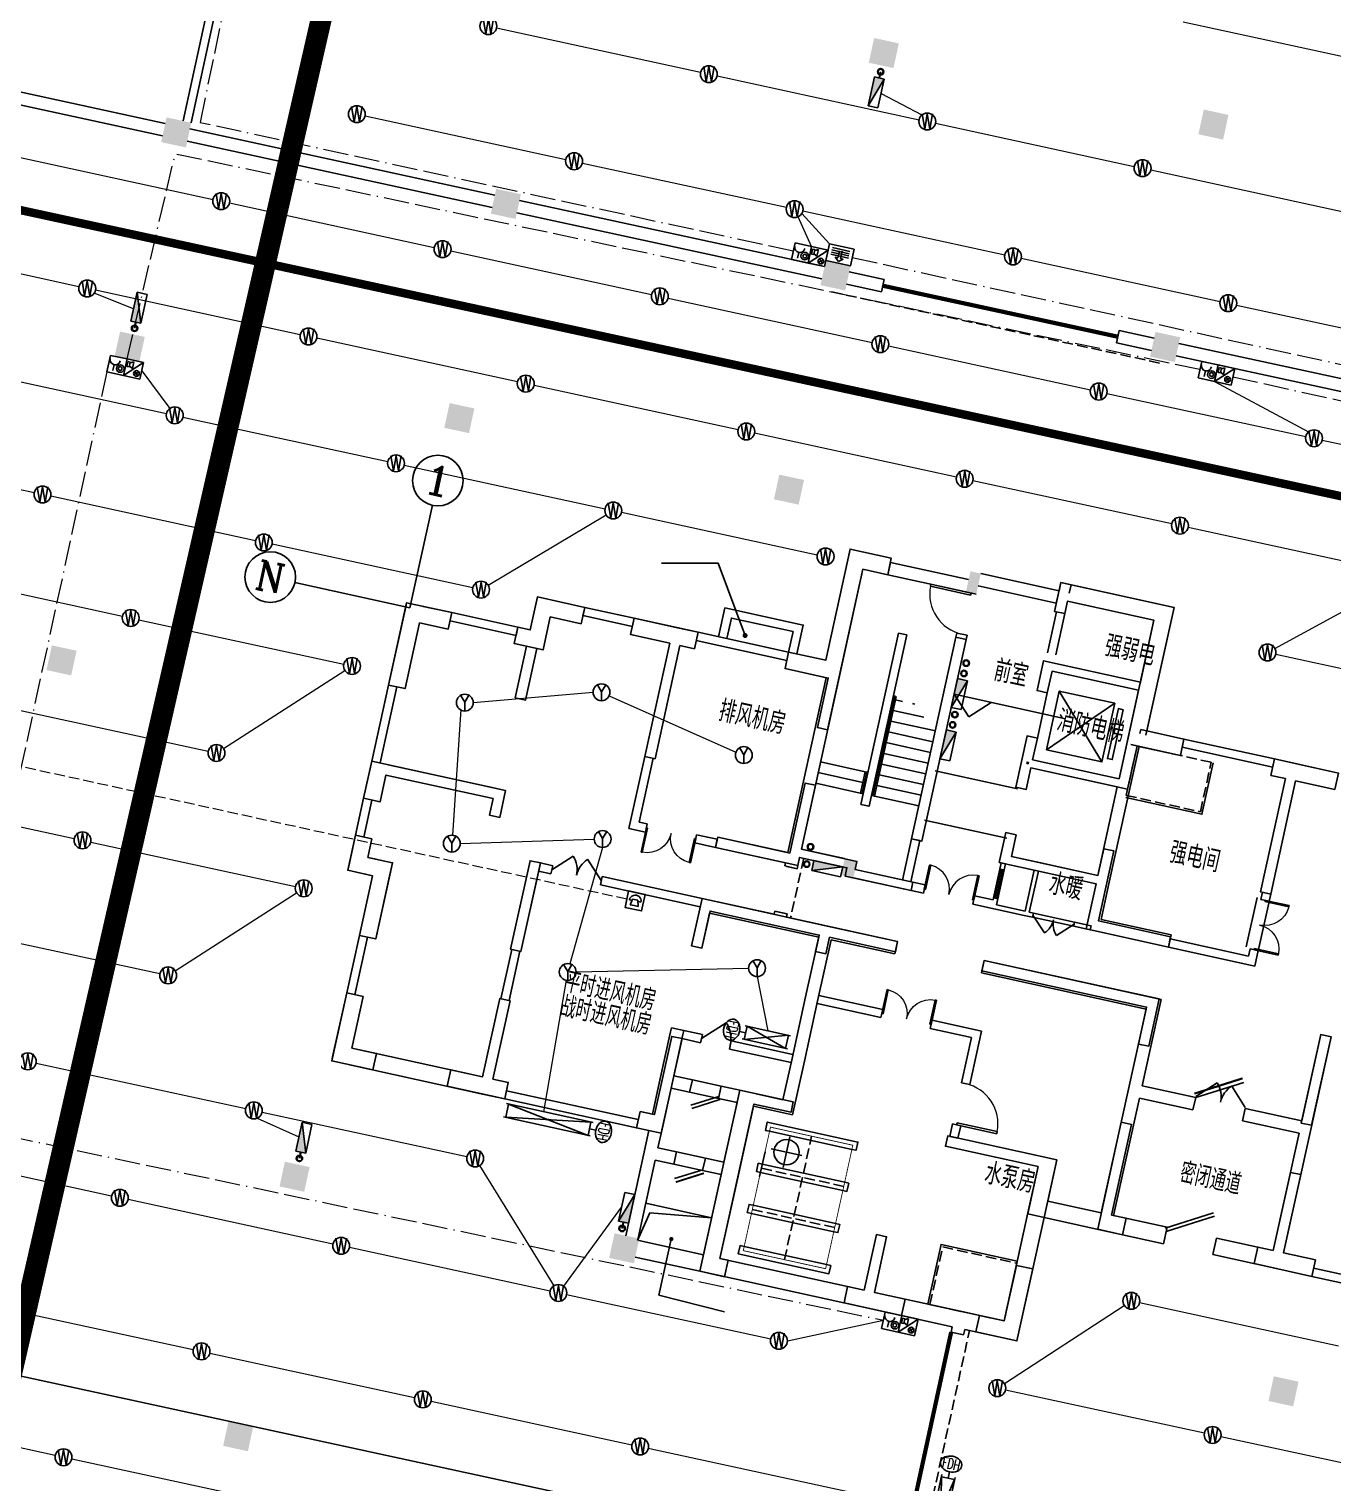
# Model space of a CAD drawing. Extents: x 791398 to 2325386, y -987887 to -518217.
# Drawn here: x 1532237 to 1563160, y -756497 to -722000 of the extents above; entities that cross this region are included whole.
import ezdxf
from ezdxf.enums import TextEntityAlignment as Align

# ---------------------------------------------------------------- set-up
doc = ezdxf.new("R2010")
doc.units = 0
doc.header["$LTSCALE"] = 1000
doc.header["$MEASUREMENT"] = 0
for name, pattern in [('ACAD_ISO11W100', [33.5, 12, -3, 12, -3, 0.5, -3]), ('BORDER', [1.75, 0.5, -0.25, 0.5, -0.25, 0, -0.25]), ('DASH', [0.35, 0.25, -0.1]), ('DASHEDX2', [1.5, 1, -0.5]), ('常规', [10, 10, 0])]:
    doc.linetypes.add(name, pattern=pattern)
for name, color, linetype in [('AXIS', 3, 'Continuous'), ('AXIS_TEXT', 7, 'Continuous'), ('COLUMN', 9, 'Continuous'), ('DIM_ELEV', 3, 'Continuous'), ('DIM_LEAD', 3, 'Continuous'), ('dxsqt', 1, 'Continuous'), ('JPS-J-0', 6, 'Continuous'), ('JPS-X', 1, 'BORDER'), ('JPS-XHS', 7, 'Continuous'), ('jz', 121, 'Continuous'), ('K-排风', 2, 'Continuous'), ('K-防火阀', 7, 'Continuous'), ('PROMPT', 1, 'Continuous'), ('PS房间字', 3, 'Continuous'), ('RD-equip', 3, 'Continuous'), ('STAIR', 9, 'Continuous'), ('STAIRS', 9, 'Continuous'), ('WALL', 8, 'Continuous'), ('WINDOW', 8, 'Continuous'), ('ZS封堵', 40, 'Continuous'), ('ZS房间字', 6, 'Continuous')]:
    doc.layers.add(name, color=color, linetype=linetype)
doc.layers.add('RD-line', color=2, linetype='Continuous', lineweight=0)
doc.styles.add('_TCH_AXIS', font='COMPLEX', dxfattribs={"bigfont": 'GBCBIG'})
doc.styles.add('_TCH_DIM', font='SIMPLEX', dxfattribs={"bigfont": 'GBCBIG'})
doc.styles.add('COMPLEX', font='COMPLEX')
doc.styles.add('FS1', font='txt4', dxfattribs={"width": 0.8, "bigfont": 'fstxt'})
doc.styles.add('K-KHZ', font='tjromans.shx', dxfattribs={"width": 0.8, "bigfont": 'tjhztxt.shx'})
doc.styles.get("Standard").update_dxf_attribs({"font": 'gbenor.shx', "bigfont": 'gbcbig.shx'})
doc.styles.add('TEXT', font='tjromans.shx', dxfattribs={"width": 0.8, "height": 400, "bigfont": 'tjhztxt.shx'})

# ---------------------------------------------------------------- blocks, each defined once
blk = doc.blocks.new('DTTT')
at = {"layer": 'jz'}
for p, q in [((748, -792), (-748, 792)), ((-748, -792), (748, 792))]:
    blk.add_line(p, q, dxfattribs=at)
for points in [[(-748, -792), (-748, 792), (748, 792), (748, -792)], [(-1003, -673), (-1003, 673), (-871, 673), (-871, -673)]]:
    blk.add_lwpolyline(points, close=True, dxfattribs=at)
blk = doc.blocks.new('Manhole')
for p, q in [((500, -875), (500, -125)), ((125, -500), (875, -500))]:
    blk.add_line(p, q)
blk.add_circle((500, -500), 300)
blk = doc.blocks.new('FF')
at = {"linetype": 'Continuous'}
for radius in [75, 60]:
    blk.add_circle((0, 0), radius, dxfattribs=at)
blk = doc.blocks.new('DXHS')
at = {"layer": 'JPS-XHS'}
blk.add_hatch(color=256, dxfattribs=at).paths.add_polyline_path([(-350, 240), (-350, 0), (350, 0)])
at = {"layer": 'JPS-XHS', "linetype": 'Continuous'}
for p, q in [((-350, 240), (-350, 0)), ((-350, 240), (350, 240)), ((-350, 0), (350, 0)), ((350, 240), (350, 0))]:
    blk.add_line(p, q, dxfattribs=at)
at = {"layer": 'JPS-XHS'}
blk.add_line((-350, 240), (350, 0), dxfattribs=at)
blk = doc.blocks.new('A$C1928491B')
at = {"layer": 'JPS-X'}
for p, rotation in [((13120, -2050), 270), ((13120, -2300), 270), ((13120, -3550), 270), ((10450, -7100), 180), ((10450, -7520), 180)]:
    blk.add_blockref('FF', p, dxfattribs=dict(at, rotation=rotation))
at = {"layer": 'JPS-X', "xscale": -1, "rotation": 270}
blk.add_blockref('FF', (13120, -3300), dxfattribs=at)
at = {"layer": 'JPS-XHS', "rotation": 270}
for p in [(13000, -2800), (13000, -4050)]:
    blk.add_blockref('DXHS', p, dxfattribs=at)
at = {"layer": 'JPS-XHS', "xscale": -1, "rotation": 180}
blk.add_blockref('DXHS', (10950, -7400), dxfattribs=at)
blk = doc.blocks.new('xxhhsss')
at = {"layer": 'JPS-X', "const_width": 50}
for points in [[(87242, -24827), (87274, -24680)], [(69612, -30619), (69580, -30766)], [(73522, -50317), (73490, -50463)], [(81175, -51978), (81143, -52125)]]:
    blk.add_lwpolyline(points, dxfattribs=at)
at = {"layer": 'JPS-X'}
for p, rotation in [((87274, -24680), 257.7513756366785), ((69580, -30766), 257.7513756366785), ((73490, -50463), 257.7513756366785), ((81143, -52125), 77.75137563667849)]:
    blk.add_blockref('FF', p, dxfattribs=dict(at, rotation=rotation))
at = {"layer": 'JPS-XHS'}
for p, rotation in [((87051, -25143), 257.7513756366785), ((81367, -51662), 77.75137563667849)]:
    blk.add_blockref('DXHS', p, dxfattribs=dict(at, rotation=rotation))
at = {"layer": 'JPS-XHS', "xscale": -1, "rotation": 257.7513756366785}
for p in [(69569, -30252), (73479, -49949)]:
    blk.add_blockref('DXHS', p, dxfattribs=at)
blk = doc.blocks.new('_FZH')
blk.add_solid([(-0.5, -0.5), (0.5, -0.5), (-0.5, 0.5), (0.5, 0.5)])
blk = doc.blocks.new('_AXISO')
blk.add_circle((0, 0), 0.5)
at = {"layer": 'AXIS_TEXT', "style": 'COMPLEX', "width": 1.041667}
blk.add_attdef('A', text='', height=0.56, dxfattribs=at).set_placement((-0.25, -0.28), (0.25, -0.28), align=Align.FIT)
blk = doc.blocks.new('$WINLIB2D$00000001')
for p, q in [((-0.5, 0.5), (0.5, 0.5)), ((-0.5, 0.5), (-0.5, -0.5)), ((0.5, -0.5), (0.5, 0.5)), ((0.5, 0.167), (-0.5, 0.167)), ((0.5, -0.167), (-0.5, -0.167)), ((-0.5, -0.5), (0.5, -0.5))]:
    blk.add_line(p, q)
blk = doc.blocks.new('$DorLib2D$00000001')
for p, q in [((0.45, 0.975), (0.5, 0.975)), ((0.45, 0), (0.45, 0.975)), ((0.5, 0), (0.5, 0.975)), ((0.5, 0), (0.45, 0))]:
    blk.add_line(p, q)
at = {"lineweight": 13}
blk.add_arc((0.475, 0), 0.975, 91.4693, 180, dxfattribs=at)
blk = doc.blocks.new('$DorLib2D$00000116')
at = {"color": 0}
for p, q in [((-0.5, 0), (-0.146, 0.354)), ((0.5, 0), (0.146, 0.354))]:
    blk.add_line(p, q, dxfattribs=at)
for centre, start, end in [((-0.5, 0), 0, 45), ((0.5, 0), 135, 180)]:
    blk.add_arc(centre, 0.5, start, end, dxfattribs=at)
blk = doc.blocks.new('$DorLib2D$00000002')
for p, q in [((-0.5, 0), (-0.5, 0.4875)), ((-0.475, 0.4875), (-0.5, 0.4875)), ((-0.475, 0), (-0.475, 0.4875)), ((0.475, 0), (0.475, 0.4875)), ((0.475, 0.4875), (0.5, 0.4875)), ((0.5, 0), (0.5, 0.4875)), ((-0.5, 0), (-0.475, 0)), ((0.5, 0), (0.475, 0))]:
    blk.add_line(p, q)
at = {"lineweight": 13}
for centre, start, end in [((-0.4875, 0), 0, 88.53072), ((0.4875, 0), 91.46928, 180)]:
    blk.add_arc(centre, 0.4875, start, end, dxfattribs=at)
blk = doc.blocks.new('$DorLib2D$00000180')
at = {"color": 0}
for p, q in [((-0.557, 0.242), (0.309, 0.742)), ((-0.5, 0.143), (0.366, 0.643))]:
    blk.add_line(p, q, dxfattribs=at)
blk = doc.blocks.new('$DorLib2D$00000192')
at = {"color": 0}
blk.add_line((-0.5, 0.125), (0.366, 0.625), dxfattribs=at)
at = {"color": 0, "const_width": 0.0417}
blk.add_lwpolyline([(-0.542, 0.197), (0.324, 0.697)], dxfattribs=at)
blk = doc.blocks.new('$DorLib2D$00000181')
at = {"color": 0}
for p, q in [((-0.533, 0.141), (0.333, 0.641)), ((-0.5, 0.083), (0.366, 0.583))]:
    blk.add_line(p, q, dxfattribs=at)
blk = doc.blocks.new('$DorLib2D$00000114')
at = {"color": 0}
blk.add_line((0.5, 0), (-0.207, 0.707), dxfattribs=at)
blk.add_arc((0.5, 0), 1, 135, 180, dxfattribs=at)
blk = doc.blocks.new('$DorLib2D$00000190')
at = {"color": 0}
blk.add_line((-0.5, 0.187), (0.366, 0.687), dxfattribs=at)
at = {"color": 0, "const_width": 0.0625}
blk.add_lwpolyline([(-0.562, 0.296), (0.304, 0.796)], dxfattribs=at)
blk = doc.blocks.new('yy')
at = {"layer": 'RD-equip'}
blk.add_circle((0, 0), 200, dxfattribs=at)
at = {"layer": 'RD-equip', "color": 4, "style": 'FS1', "width": 0.8}
blk.add_attdef('Y', text='', height=360, dxfattribs=at).set_placement((0, 0), align=Align.MIDDLE)
blk = doc.blocks.new('sadadfadsada')
for p, q in [((-400, 400), (-400, 0)), ((0, 400), (-400, 400)), ((400, 400), (0, 400)), ((400, 400), (0, 0)), ((0, 400), (0, 0)), ((0, 0), (0, 400)), ((33, 346, 0), (33, 226, 0)), ((92, 346, 0), (33, 346, 0)), ((92, 326, 0), (172, 366, 0)), ((92, 226, 0), (92, 346, 0)), ((172, 366, 0), (172, 206, 0)), ((400, 0), (400, 400)), ((-400, 0), (0, 0)), ((-268, 200), (-268, 60)), ((0, 0), (400, 0)), ((33, 226, 0), (92, 226, 0)), ((172, 206, 0), (92, 246, 0)), ((242, 159), (338, 64)), ((242, 64), (338, 159))]:
    blk.add_line(p, q)
for centre, radius in [((-109, 144), 90.3), ((-109, 144), 45.2), ((290, 111), 67.6)]:
    blk.add_circle(centre, radius)
blk.add_arc((-268, 320), 120, 180, 0)
at = {"flags": 9}
for p in [(-200, 400), (200, 400)]:
    blk.add_attdef('A', p, '', height=0.008, dxfattribs=at)
blk = doc.blocks.new('FHJL')
at = {"layer": 'RD-equip', "color": 4}
for p, q in [((-212, 331), (210, 331)), ((-212, 274), (210, 274)), ((-212, 221), (210, 221)), ((-212, 168), (210, 168)), ((-97, 120), (-31, 120)), ((0, 43), (-97, 120)), ((-31, 120), (-31, 293)), ((0, 43), (97, 120)), ((31, 120), (31, 293)), ((97, 120), (31, 120))]:
    blk.add_line(p, q, dxfattribs=at)
at = {"layer": 'RD-equip'}
blk.add_lwpolyline([(300, 400), (300, 0), (-300, 0), (-300, 400)], close=True, dxfattribs=at)
blk = doc.blocks.new('adfarq2daasdfwqdf')
at = {"color": 4}
for p, q in [((-73, 0), (-139, 0)), ((-94, -112), (-67, 29)), ((-67, 29), (62, 29)), ((94, -112), (62, 29)), ((139, 0), (71, 0)), ((0, -112), (-94, -112)), ((0, -112), (94, -112))]:
    blk.add_line(p, q, dxfattribs=at)
blk.add_ellipse((0, 0), major_axis=(98.3, 98.3), ratio=1, start_param=5.497787, end_param=8.63938, dxfattribs=at)
at = {"layer": 'RD-equip'}
blk.add_lwpolyline([(-201, 200), (199, 200), (199, -200), (-201, -200)], close=True, dxfattribs=at)
blk = doc.blocks.new('FI1000K')
at = {"layer": 'K-防火阀'}
for p, q in [((0, -50), (0, 1050)), ((160, 1000), (160, 1150)), ((320, -50), (320, 1050)), ((320, 1000), (0, 0)), ((0, 1000), (320, 0)), ((0, 1000), (320, 1000)), ((0, 0), (320, 0))]:
    blk.add_line(p, q, dxfattribs=at)
at = {"layer": 'K-防火阀', "const_width": 25}
blk.add_lwpolyline([(148, 500, 1), (172, 500, 1)], format="xyb", close=True, dxfattribs=at)
at = {"layer": 'K-防火阀'}
blk.add_ellipse((160, 1340), major_axis=(255, 0), ratio=0.74203, dxfattribs=at)
at = {"layer": 'K-防火阀', "style": 'K-KHZ', "width": 0.65, "flags": 4}
blk.add_attdef('F', text='', height=250, dxfattribs=at).set_placement((160, 1220), align=Align.CENTER)
blk = doc.blocks.new('FI2000K')
at = {"layer": 'K-防火阀'}
for p, q in [((160, 2000), (160, 2150)), ((0, -50), (0, 2050)), ((320, 2000), (0, 0)), ((0, 2000), (320, 0)), ((0, 2000), (320, 2000)), ((320, -50), (320, 2050)), ((0, 0), (320, 0))]:
    blk.add_line(p, q, dxfattribs=at)
at = {"layer": 'K-防火阀', "const_width": 25}
blk.add_lwpolyline([(148, 1001, 1), (172, 1001, 1)], format="xyb", close=True, dxfattribs=at)
at = {"layer": 'K-防火阀'}
blk.add_ellipse((160, 2340), major_axis=(255, 0), ratio=0.74203, dxfattribs=at)
at = {"layer": 'K-防火阀', "style": 'K-KHZ', "width": 0.65, "flags": 4}
blk.add_attdef('F', text='', height=250, dxfattribs=at).set_placement((160, 2220), align=Align.CENTER)
blk = doc.blocks.new('FI1600K')
at = {"layer": 'K-防火阀'}
for p, q in [((160, 1600), (160, 1750)), ((0, -50), (0, 1650)), ((320, 1600), (0, 0)), ((0, 1600), (320, 0)), ((0, 1600), (320, 1600)), ((320, -50), (320, 1650)), ((0, 0), (320, 0))]:
    blk.add_line(p, q, dxfattribs=at)
at = {"layer": 'K-防火阀', "const_width": 25}
blk.add_lwpolyline([(148, 801, 1), (172, 801, 1)], format="xyb", close=True, dxfattribs=at)
at = {"layer": 'K-防火阀'}
blk.add_ellipse((160, 1940), major_axis=(255, 0), ratio=0.74203, dxfattribs=at)
at = {"layer": 'K-防火阀', "style": 'K-KHZ', "width": 0.65, "flags": 4}
blk.add_attdef('F', text='', height=250, dxfattribs=at).set_placement((160, 1820), align=Align.CENTER)

msp = doc.modelspace()

# ---------------------------------------------------------------- linework, layer by layer
msp.add_line((1546863, -749862), (1548426, -750205))
msp.add_line((1546863, -749862), (1548426, -750205))
msp.add_lwpolyline([(1546670, -750741), (1546961, -750087), (1548426, -750205)])
msp.add_lwpolyline([(1546670, -750741), (1546961, -750087), (1548426, -750205)])
at = {"layer": 'AXIS'}
for q in [(1541803, -733299), (1538544, -735131)]:
    msp.add_line((1541268, -735730), q, dxfattribs=at)
at = {"layer": 'DIM_ELEV'}
for p, q in [((1554523, -738320), (1554180, -737784)), ((1554180, -737784), (1556817, -738364)), ((1554523, -738320), (1555059, -737977))]:
    msp.add_line(p, q, dxfattribs=at)
at = {"layer": 'DIM_LEAD'}
for p, q in [((1548579, -734672), (1547235, -734672)), ((1549218, -736389), (1548579, -734672)), ((1547468, -750711), (1547175, -752043)), ((1547175, -752043), (1548734, -752441))]:
    msp.add_line(p, q, dxfattribs=at)
for points, const_width in [([(1549228, -736417, 1), (1549208, -736361, 1)], 60), ([(1547480, -750688, 1), (1547457, -750733, 1)], 50)]:
    msp.add_lwpolyline(points, format="xyb", close=True, dxfattribs=dict(at, const_width=const_width))
at = {"layer": 'dxsqt'}
for points in [[(1552015, -734817), (1551177, -738626), (1550933, -738572), (1551191, -737400), (1550166, -737175), (1550252, -736784), (1551131, -736977), (1551710, -734340), (1552687, -734555), (1552601, -734946), (1552015, -734817)], [(1556557, -735816), (1556707, -735132), (1559393, -735723), (1558748, -738653), (1559627, -738846), (1559542, -739237), (1558516, -739011), (1558290, -740037), (1555995, -739532), (1555883, -740045), (1555638, -739991), (1555907, -738770), (1556151, -738824), (1556038, -739337), (1558089, -739788), (1558551, -737688), (1556500, -737237), (1556387, -737750), (1556143, -737696), (1556299, -736988), (1558594, -737493), (1558916, -736028), (1556865, -735577), (1556801, -735870), (1556557, -735816)], [(1544599, -735950), (1545331, -736112), (1545417, -735721), (1544294, -735474), (1544122, -736255), (1543829, -736191), (1543743, -736581), (1544036, -736646), (1543768, -737867), (1544012, -737920), (1544280, -736700), (1544427, -736732), (1544599, -735950)], [(1541497, -736087), (1541153, -737650), (1540762, -737564), (1541192, -735611), (1542266, -735847), (1542180, -736238), (1541497, -736087)], [(1541497, -736087), (1541153, -737650), (1540762, -737564), (1541192, -735611), (1542266, -735847), (1542180, -736238), (1541497, -736087)], [(1548103, -736312), (1548017, -736702), (1547675, -736627), (1547084, -739313), (1546840, -739259), (1547431, -736573), (1546503, -736369), (1546589, -735979), (1548103, -736312)], [(1543539, -740069), (1540365, -739371), (1540172, -740250), (1540562, -740336), (1540702, -739701), (1543241, -740259), (1543155, -740650), (1543400, -740704), (1543539, -740069)], [(1543539, -740069), (1540365, -739371), (1540172, -740250), (1540562, -740336), (1540702, -739701), (1543241, -740259), (1543155, -740650), (1543400, -740704), (1543539, -740069)], [(1562032, -739785), (1561690, -739709), (1561776, -739319), (1563290, -739652), (1563204, -740042), (1562276, -739838), (1561685, -742524), (1561441, -742470), (1562032, -739785)], [(1562032, -739785), (1561690, -739709), (1561776, -739319), (1563290, -739652), (1563204, -740042), (1562276, -739838), (1561685, -742524), (1561441, -742470), (1562032, -739785)], [(1540369, -741215), (1540272, -741654), (1540858, -741783), (1540773, -742174), (1540773, -742174), (1540461, -743590), (1540070, -743504), (1540382, -742088), (1539796, -741959), (1539978, -741129), (1540369, -741215)], [(1540369, -741215), (1540272, -741654), (1540858, -741783), (1540773, -742174), (1540773, -742174), (1540461, -743590), (1540070, -743504), (1540382, -742088), (1539796, -741959), (1539978, -741129), (1540369, -741215)], [(1557968, -741502), (1557603, -743162), (1559312, -743538), (1559259, -743782), (1557305, -743353), (1557542, -742278), (1555246, -741773), (1555246, -741773), (1555246, -741773), (1555402, -741065), (1555646, -741119), (1555534, -741632), (1557585, -742083), (1557724, -741448), (1557968, -741502)], [(1548198, -742629), (1547951, -743753), (1548195, -743806), (1548388, -742927), (1550977, -743497), (1550891, -743887), (1551135, -743941), (1551221, -743550), (1552783, -743894), (1552837, -743650), (1548198, -742629)], [(1539892, -746178), (1540160, -744957), (1539770, -744871), (1539415, -746483), (1540392, -746698), (1540478, -746307), (1539892, -746178)], [(1539892, -746178), (1540160, -744957), (1539770, -744871), (1539415, -746483), (1540392, -746698), (1540478, -746307), (1539892, -746178)], [(1542236, -746694), (1542150, -747084), (1543517, -747385), (1543603, -746994), (1543237, -746914), (1543645, -745058), (1543401, -745004), (1542993, -746860), (1542236, -746694)], [(1548147, -751475), (1548733, -751604), (1548819, -751213), (1548623, -751170), (1549429, -747508), (1550308, -747701), (1550362, -747457), (1549092, -747178), (1548147, -751475)], [(1557581, -750478), (1558167, -750607), (1558253, -750216), (1557911, -750141), (1558384, -747993), (1558140, -747939), (1557581, -750478)], [(1557581, -750478), (1558167, -750607), (1558253, -750216), (1557911, -750141), (1558384, -747993), (1558140, -747939), (1557581, -750478)], [(1556311, -750199), (1555921, -750113), (1556168, -748990), (1553970, -748507), (1554024, -748262), (1556612, -748832), (1556311, -750199)], [(1561745, -750984), (1561378, -750904), (1561292, -751294), (1562660, -751595), (1562746, -751204), (1561989, -751038), (1562397, -749182), (1562153, -749129), (1561745, -750984)], [(1551651, -751836), (1552042, -751922), (1552332, -750603), (1552576, -750657), (1552286, -751976), (1553018, -752137), (1552932, -752527), (1551565, -752227), (1551651, -751836)], [(1554776, -752523), (1554690, -752914), (1555667, -753129), (1556043, -751420), (1555652, -751334), (1555362, -752652), (1554776, -752523)]]:
    msp.add_lwpolyline(points, dxfattribs=at)
for points in [[(1553054, -736377), (1552161, -740440), (1551966, -740397), (1552859, -736334)], [(1553054, -736377), (1552161, -740440), (1551966, -740397), (1552859, -736334)], [(1554221, -736428), (1554465, -736482), (1553412, -741268), (1553168, -741214)], [(1550469, -741849), (1550512, -741654), (1551635, -741901), (1551592, -742096), (1553154, -742440), (1553197, -742244), (1551830, -741944), (1551873, -741748), (1550555, -741458), (1550888, -739944), (1550643, -739891), (1550278, -741551), (1548569, -741175), (1548515, -741419)], [(1544365, -741786), (1543903, -743886), (1543659, -743832), (1544120, -741733)], [(1544365, -741786), (1543903, -743886), (1543659, -743832), (1544120, -741733)], [(1558548, -746083), (1558741, -745204), (1554834, -744345), (1554888, -744101), (1559039, -745014), (1558792, -746137)], [(1558548, -746083), (1558741, -745204), (1554834, -744345), (1554888, -744101), (1559039, -745014), (1558792, -746137)], [(1546728, -747682), (1547070, -747757), (1547478, -745901), (1547723, -745955), (1547229, -748201), (1546643, -748072)], [(1562410, -747957), (1562655, -748010), (1563116, -745910), (1562872, -745857)], [(1562410, -747957), (1562655, -748010), (1563116, -745910), (1562872, -745857)]]:
    msp.add_lwpolyline(points, close=True, dxfattribs=at)
at = {"layer": 'JPS-J-0', "linetype": 'DASH'}
for p, q in [((1550153, -751199), (1550797, -748269)), ((1551559, -749461), (1549606, -749031)), ((1551344, -750438), (1549391, -750008))]:
    msp.add_line(p, q, dxfattribs=at)
for points in [[(1558516, -739011), (1558258, -740183), (1560016, -740570), (1560274, -739398)], [(1555663, -751285), (1555362, -752652), (1553604, -752266), (1553905, -750898)]]:
    msp.add_lwpolyline(points, close=True, dxfattribs=at)
at = {"layer": 'JPS-J-0'}
msp.add_lwpolyline([(1560323, -739409), (1560054, -740629), (1558248, -740232)], dxfattribs=at)
at = {"layer": 'JPS-J-0', "linetype": 'DASH', "const_width": 20}
msp.add_lwpolyline([(1551129, -751414), (1549176, -750985), (1549821, -748055), (1551774, -748484)], close=True, dxfattribs=at)
at = {"layer": 'JPS-J-0', "color": 2}
for points in [[(1551752, -748582), (1551850, -748603), (1551893, -748408), (1549744, -747935), (1549701, -748131), (1549799, -748152)], [(1551752, -748582), (1549799, -748152)], [(1549627, -748934), (1549530, -748912), (1549487, -749107), (1549584, -749129)], [(1549584, -749129), (1551538, -749559)], [(1551581, -749363), (1549627, -748934)], [(1551538, -749559), (1551635, -749580), (1551678, -749385), (1551581, -749363)], [(1549412, -749910), (1549315, -749889), (1549272, -750084), (1549369, -750106)], [(1551366, -750340), (1549412, -749910)], [(1549369, -750106), (1551323, -750535)], [(1551323, -750535), (1551420, -750557), (1551463, -750361), (1551366, -750340)], [(1551151, -751317), (1551249, -751338), (1551206, -751533), (1549057, -751061), (1549100, -750865), (1549198, -750887)], [(1551151, -751317), (1549198, -750887)]]:
    msp.add_lwpolyline(points, dxfattribs=at)
at = {"layer": 'JPS-J-0'}
msp.add_lwpolyline([(1555674, -751236), (1555362, -752652), (1553556, -752255), (1553867, -750839)], close=True, dxfattribs=at)
at = {"layer": 'PROMPT'}
for p, q in [((1555899, -739426), (1555940, -739400)), ((1555906, -739392), (1555932, -739433))]:
    msp.add_line(p, q, dxfattribs=at)
msp.add_lwpolyline([(1555899, -739426), (1555932, -739433), (1555940, -739400), (1555906, -739392)], close=True, dxfattribs=at)
at = {"layer": 'RD-line', "linetype": 'ACAD_ISO11W100', "ltscale": 0.05}
for p, q in [((1538452, -713787), (1536291, -724222)), ((1550362, -727271), (1536291, -724222)), ((1534560, -729827), (1535702, -724964)), ((1560007, -730081), (1535702, -724964)), ((1551762, -727421), (1580054, -733611)), ((1534084, -730133), (1530262, -747743)), ((1560789, -730250), (1582551, -735091)), ((1531001, -748108), (1552499, -752638))]:
    msp.add_line(p, q, dxfattribs=at)
at = {"layer": 'RD-line'}
for p, q in [((1543325, -721974), (1548165, -723025)), ((1559605, -721825), (1564653, -722921)), ((1548556, -723110), (1553344, -724150)), ((1552444, -723527), (1553412, -724038)), ((1540206, -724060), (1544968, -725094)), ((1553735, -724234), (1558450, -725258)), ((1531630, -724961), (1536600, -726040)), ((1545359, -725179), (1550198, -726229)), ((1558841, -725343), (1563889, -726439)), ((1536991, -726125), (1541848, -727180)), ((1550796, -727160), (1550476, -726454)), ((1551218, -727098), (1550567, -726372)), ((1550589, -726314), (1555378, -727354)), ((1533421, -728113), (1528451, -727034)), ((1542239, -727264), (1547001, -728298)), ((1555768, -727439), (1560483, -728462)), ((1538670, -729252), (1533812, -728198)), ((1534717, -728635), (1533782, -728268)), ((1547392, -728383), (1552231, -729434)), ((1560874, -728547), (1565922, -729643)), ((1543822, -730371), (1539060, -729337)), ((1552622, -729519), (1557411, -730558)), ((1530527, -730044), (1535497, -731123)), ((1534909, -730107), (1535573, -731004)), ((1549052, -731506), (1544213, -730456)), ((1557802, -730643), (1562517, -731667)), ((1560355, -730361), (1562579, -731560)), ((1535887, -731207), (1540745, -732262)), ((1554232, -732631), (1549443, -731591)), ((1532360, -733001), (1527390, -731922)), ((1562908, -731751), (1567956, -732847)), ((1541136, -732347), (1545897, -733381)), ((1559338, -733739), (1554623, -732716)), ((1537608, -734140), (1532751, -733086)), ((1543128, -735198), (1545921, -733526)), ((1546288, -733465), (1550932, -734474)), ((1564777, -734920), (1559729, -733824)), ((1542761, -735259), (1537999, -734225)), ((1529483, -734851), (1534453, -735930)), ((1561784, -736696), (1564797, -735058)), ((1534844, -736015), (1539701, -737070)), ((1561804, -736834), (1566852, -737930)), ((1536850, -739069), (1539728, -737220)), ((1542771, -737982), (1545614, -737736)), ((1545997, -737818), (1549001, -739155)), ((1531516, -738056), (1536486, -739135)), ((1542479, -738143), (1542277, -741128)), ((1528337, -740128), (1533307, -741207)), ((1533698, -741292), (1538556, -742347)), ((1542463, -741327), (1545640, -741218)), ((1545840, -741418), (1545066, -744180)), ((1535704, -744346), (1538583, -742497)), ((1530370, -743333), (1535340, -744412)), ((1545212, -744373), (1549303, -744283)), ((1544974, -744569), (1544439, -747690)), ((1549503, -744483), (1549756, -745767)), ((1532404, -746537), (1537374, -747616)), ((1537647, -747843), (1538638, -748282)), ((1537764, -747701), (1542622, -748755)), ((1534195, -749689), (1529225, -748610)), ((1542923, -748968), (1544686, -751819)), ((1539443, -750828), (1534586, -749774)), ((1546291, -749943), (1544909, -751828)), ((1544596, -751947), (1539834, -750913)), ((1549826, -753082), (1544986, -752032)), ((1531162, -752254), (1536132, -753333)), ((1555368, -754140), (1558212, -752286)), ((1558575, -752219), (1563290, -753242)), ((1550221, -753125), (1552499, -752638)), ((1536523, -753418), (1541381, -754472)), ((1560111, -755315), (1555396, -754292)), ((1532858, -755845), (1527888, -754766)), ((1541772, -754557), (1546533, -755591)), ((1565550, -756496), (1560502, -755400)), ((1546924, -755676), (1551764, -756726)), ((1538107, -756985), (1533249, -755930))]:
    msp.add_line(p, q, dxfattribs=at)
at = {"layer": 'RD-line', "linetype": 'DASH'}
msp.add_line((1546416, -742647), (1527804, -738571), dxfattribs=at)
at = {"layer": 'RD-line', "linetype": 'DASHEDX2'}
for points, const_width in [([(1529989, -761926), (1542901, -705412)], 500), ([(1530662, -725998), (1568561, -734213)], 200)]:
    msp.add_lwpolyline(points, dxfattribs=dict(at, const_width=const_width))
at = {"layer": 'STAIR'}
for p, q in [((1552769, -737813), (1552246, -740192)), ((1552805, -737839), (1552285, -740201)), ((1556387, -737750), (1556151, -738824)), ((1552693, -738161), (1552664, -738154)), ((1552749, -737907), (1552719, -737900)), ((1553462, -738330), (1552732, -738169)), ((1552956, -737952), (1552788, -737915)), ((1553248, -738016), (1553188, -738003)), ((1552637, -738415), (1552608, -738408)), ((1553731, -738655), (1552676, -738423)), ((1552525, -738922), (1552496, -738916)), ((1552581, -738668), (1552552, -738662)), ((1553675, -738909), (1552620, -738677)), ((1552469, -739176), (1552440, -739170)), ((1553563, -739417), (1552509, -739185)), ((1553619, -739163), (1552564, -738931)), ((1551010, -739388), (1552065, -739620)), ((1552414, -739430), (1552384, -739424)), ((1553507, -739671), (1552453, -739439)), ((1555682, -740026), (1553729, -739597)), ((1550898, -739896), (1552021, -740143)), ((1550954, -739642), (1552009, -739874)), ((1552065, -739620), (1551953, -740128)), ((1552104, -739628), (1551992, -740136)), ((1552048, -739882), (1552077, -739889)), ((1552065, -739620), (1552104, -739628)), ((1552104, -739628), (1552133, -739635)), ((1552104, -739628), (1552133, -739635)), ((1552302, -739938), (1552273, -739932)), ((1552358, -739684), (1552328, -739678)), ((1553396, -740179), (1552341, -739947)), ((1553452, -739925), (1552397, -739693)), ((1553340, -740433), (1552217, -740186)), ((1555424, -741198), (1553471, -740769))]:
    msp.add_line(p, q, dxfattribs=at)
at = {"layer": 'STAIRS'}
msp.add_lwpolyline([(1505696, -748242), (1497744, -746516), (1497744, -746749), (1496394, -746749), (1496394, -757888), (1636280, -788257), (1636407, -787671), (1636407, -787671), (1638571, -777703), (1638571, -777703), (1638698, -777117)], close=True, dxfattribs=at)
at = {"layer": 'WALL'}
for p, q in [((1536907, -719489), (1535889, -724180)), ((1537102, -719531), (1536084, -724222)), ((1528234, -722671), (1535466, -724241)), ((1528171, -722965), (1535402, -724534)), ((1536052, -724369), (1543284, -725939)), ((1535989, -724662), (1543220, -726232)), ((1543870, -726066), (1551102, -727636)), ((1543806, -726359), (1551038, -727929)), ((1551688, -727763), (1552519, -727943)), ((1551624, -728056), (1552455, -728237)), ((1552519, -727943), (1552455, -728237)), ((1558089, -729153), (1558025, -729446)), ((1558089, -729153), (1558920, -729333)), ((1558025, -729446), (1558856, -729626)), ((1559506, -729460), (1566737, -731030)), ((1559442, -729753), (1566674, -731323)), ((1551710, -734340), (1551131, -736977)), ((1552687, -734555), (1551710, -734340)), ((1552601, -734946), (1552687, -734555)), ((1552601, -734946), (1552666, -734653)), ((1554521, -735061), (1552666, -734653)), ((1552015, -734817), (1551521, -737063)), ((1552601, -734946), (1552015, -734817)), ((1554457, -735354), (1552601, -734946)), ((1554808, -734919), (1556664, -735327)), ((1556707, -735132), (1556664, -735327)), ((1556951, -735186), (1556707, -735132)), ((1544294, -735474), (1544122, -736255)), ((1545417, -735721), (1544294, -735474)), ((1554701, -735408), (1554457, -735354)), ((1554744, -735212), (1556600, -735620)), ((1556643, -735425), (1556557, -735816)), ((1556600, -735620), (1556643, -735425)), ((1556951, -735186), (1556908, -735381)), ((1556908, -735381), (1556951, -735186)), ((1559393, -735723), (1556951, -735186)), ((1540762, -737564), (1541192, -735611)), ((1540762, -737564), (1541171, -735708)), ((1541171, -735708), (1541192, -735611)), ((1541192, -735611), (1542266, -735847)), ((1541583, -735697), (1541583, -735697)), ((1542266, -735847), (1541583, -735697)), ((1545331, -736112), (1545417, -735721)), ((1545374, -735916), (1545417, -735721)), ((1546589, -735979), (1545417, -735721)), ((1546589, -735979), (1545417, -735721)), ((1556801, -735870), (1556557, -735816)), ((1556865, -735577), (1556801, -735870)), ((1558916, -736028), (1556865, -735577)), ((1558727, -738751), (1559393, -735723)), ((1541153, -737650), (1541497, -736087)), ((1541153, -737650), (1541497, -736087)), ((1541497, -736087), (1542180, -736238)), ((1542180, -736238), (1541497, -736087)), ((1542266, -735847), (1542180, -736238)), ((1542180, -736238), (1542266, -735847)), ((1542223, -736042), (1543786, -736386)), ((1542223, -736042), (1543786, -736386)), ((1542266, -735847), (1543829, -736191)), ((1542266, -735847), (1543829, -736191)), ((1544599, -735950), (1544427, -736732)), ((1545331, -736112), (1544599, -735950)), ((1546546, -736174), (1545374, -735916)), ((1546546, -736174), (1545374, -735916)), ((1546589, -735979), (1546503, -736369)), ((1546589, -735979), (1547615, -736204)), ((1558358, -738567), (1558916, -736028)), ((1543743, -736581), (1543829, -736191)), ((1543829, -736191), (1543786, -736386)), ((1544122, -736255), (1543829, -736191)), ((1546503, -736369), (1547431, -736573)), ((1547615, -736204), (1548103, -736312)), ((1548103, -736312), (1548017, -736702)), ((1550209, -736979), (1548060, -736507)), ((1548060, -736507), (1550209, -736979)), ((1550252, -736784), (1548103, -736312)), ((1548103, -736312), (1550252, -736784)), ((1551966, -740397), (1552859, -736334)), ((1552859, -736334), (1551966, -740397)), ((1552161, -740440), (1553054, -736377)), ((1553054, -736377), (1552161, -740440)), ((1552859, -736334), (1553054, -736377)), ((1553054, -736377), (1552859, -736334)), ((1554221, -736428), (1553168, -741214)), ((1554465, -736482), (1553412, -741268)), ((1554242, -736331), (1554221, -736428)), ((1554221, -736428), (1554465, -736482)), ((1554465, -736482), (1554221, -736428)), ((1554486, -736384), (1554242, -736331)), ((1554465, -736482), (1554486, -736384)), ((1544427, -736732), (1543743, -736581)), ((1543768, -737867), (1544036, -736646)), ((1544012, -737920), (1544280, -736700)), ((1544036, -736646), (1544280, -736700)), ((1547431, -736573), (1546840, -739259)), ((1547675, -736627), (1547084, -739313)), ((1547675, -736627), (1548017, -736702)), ((1550252, -736784), (1550166, -737175)), ((1550252, -736784), (1550209, -736979)), ((1550252, -736784), (1551131, -736977)), ((1550166, -737175), (1551045, -737368)), ((1550555, -741458), (1551521, -737063)), ((1551521, -737063), (1551521, -737063)), ((1556299, -736988), (1556143, -737696)), ((1556299, -736988), (1558594, -737493)), ((1550262, -741394), (1551142, -737390)), ((1551045, -737368), (1551142, -737390)), ((1556500, -737237), (1556387, -737750)), ((1556500, -737237), (1558551, -737688)), ((1558594, -737493), (1558551, -737688)), ((1540762, -737564), (1540365, -739371)), ((1540365, -739371), (1540762, -737564)), ((1540958, -737607), (1540560, -739414)), ((1540560, -739414), (1540958, -737607)), ((1540762, -737564), (1541153, -737650)), ((1540762, -737564), (1541153, -737650)), ((1543768, -737867), (1544012, -737920)), ((1556387, -737750), (1556143, -737696)), ((1558358, -738567), (1558089, -739788)), ((1558358, -738567), (1558304, -738811)), ((1558358, -738567), (1558358, -738567)), ((1558358, -738567), (1558358, -738567)), ((1555907, -738770), (1555773, -739381)), ((1556151, -738824), (1555907, -738770)), ((1556151, -738824), (1556038, -739337)), ((1558304, -738811), (1558304, -738811)), ((1558602, -738621), (1558580, -738718)), ((1558602, -738621), (1559627, -738846)), ((1559627, -738846), (1559542, -739237)), ((1559627, -738846), (1559584, -739041)), ((1559627, -738846), (1561776, -739319)), ((1546464, -740968), (1546840, -739259)), ((1547084, -739313), (1546840, -739259)), ((1558565, -739022), (1558361, -739950)), ((1558565, -739022), (1558370, -738979)), ((1558370, -738979), (1559542, -739237)), ((1559584, -739041), (1561733, -739514)), ((1540172, -740250), (1540333, -739517)), ((1540333, -739517), (1540365, -739371)), ((1540756, -739457), (1540756, -739457)), ((1540756, -739457), (1543295, -740015)), ((1546703, -740816), (1547036, -739302)), ((1555773, -739381), (1555638, -739991)), ((1555995, -739532), (1555883, -740045)), ((1555995, -739532), (1558046, -739983)), ((1556038, -739337), (1558089, -739788)), ((1561776, -739319), (1561690, -739709)), ((1561776, -739319), (1562264, -739426)), ((1562264, -739426), (1563290, -739652)), ((1540562, -740336), (1540702, -739701)), ((1540702, -739701), (1543241, -740259)), ((1558361, -739950), (1557856, -742245)), ((1562032, -739785), (1561441, -742470)), ((1562276, -739838), (1561685, -742524)), ((1561690, -739709), (1562032, -739785)), ((1562276, -739838), (1563204, -740042)), ((1540172, -740250), (1539978, -741129)), ((1539978, -741129), (1540172, -740250)), ((1540172, -740250), (1540562, -740336)), ((1540367, -740293), (1540174, -741172)), ((1540174, -741172), (1540367, -740293)), ((1543241, -740259), (1543155, -740650)), ((1543295, -740015), (1543295, -740015)), ((1543507, -740215), (1543400, -740704)), ((1543539, -740069), (1543507, -740215)), ((1555883, -740045), (1555638, -739991)), ((1558046, -739983), (1557585, -742083)), ((1543400, -740704), (1543155, -740650)), ((1551966, -740397), (1552161, -740440)), ((1552161, -740440), (1551966, -740397)), ((1546464, -740968), (1546855, -741054)), ((1546898, -740859), (1546703, -740816)), ((1546855, -741054), (1546898, -740859)), ((1539817, -741861), (1539978, -741129)), ((1539978, -741129), (1540369, -741215)), ((1540272, -741654), (1540369, -741215)), ((1548070, -741117), (1548027, -741312)), ((1548027, -741312), (1548515, -741419)), ((1548558, -741224), (1548070, -741117)), ((1548569, -741175), (1548515, -741419)), ((1548515, -741419), (1548558, -741224)), ((1548569, -741175), (1550229, -741540)), ((1553168, -741214), (1552953, -742191)), ((1553363, -741257), (1553149, -742234)), ((1553412, -741268), (1553168, -741214)), ((1553363, -741257), (1553168, -741214)), ((1555402, -741065), (1555246, -741773)), ((1555646, -741119), (1555402, -741065)), ((1555646, -741119), (1555534, -741632)), ((1540272, -741654), (1540468, -741697)), ((1548515, -741419), (1550176, -741785)), ((1550229, -741540), (1550262, -741394)), ((1550469, -741849), (1550512, -741654)), ((1551537, -741879), (1550512, -741654)), ((1551580, -741684), (1550555, -741458)), ((1555534, -741632), (1556120, -741761)), ((1539796, -741959), (1539817, -741861)), ((1540468, -741697), (1540468, -741697)), ((1540794, -742076), (1540858, -741783)), ((1544088, -741879), (1543659, -743832)), ((1544332, -741933), (1543903, -743886)), ((1544120, -741733), (1544088, -741879)), ((1544365, -741786), (1544120, -741733)), ((1544322, -741982), (1544615, -742046)), ((1544365, -741786), (1544332, -741933)), ((1544658, -741851), (1544365, -741786)), ((1544615, -742046), (1544658, -741851)), ((1550176, -741785), (1550160, -741858)), ((1550160, -741858), (1550453, -741922)), ((1550453, -741922), (1550469, -741849)), ((1551830, -741944), (1553051, -742212)), ((1555246, -741773), (1556077, -741956)), ((1555295, -741784), (1555263, -741931)), ((1555263, -741931), (1555361, -741952)), ((1555393, -741806), (1555295, -741784)), ((1555361, -741952), (1555393, -741806)), ((1555862, -742933), (1556077, -741956)), ((1555959, -742954), (1556174, -741978)), ((1556077, -741956), (1557542, -742278)), ((1556120, -741761), (1557585, -742083)), ((1540070, -743504), (1540382, -742088)), ((1540187, -742045), (1540187, -742045)), ((1540187, -742045), (1540382, -742088)), ((1540461, -743590), (1540794, -742076)), ((1545830, -742109), (1545787, -742304)), ((1545787, -742304), (1548155, -742825)), ((1548198, -742629), (1545830, -742109)), ((1551787, -742139), (1553008, -742407)), ((1553051, -742212), (1553197, -742244)), ((1553197, -742244), (1553154, -742440)), ((1553197, -742244), (1553154, -742440)), ((1553490, -742309), (1553197, -742244)), ((1553447, -742504), (1553490, -742309)), ((1557542, -742278), (1557305, -743353)), ((1557856, -742245), (1557663, -743124)), ((1547951, -743753), (1548198, -742629)), ((1548198, -742629), (1549907, -743005)), ((1553008, -742407), (1553154, -742440)), ((1553154, -742440), (1553447, -742504)), ((1554662, -742567), (1554619, -742762)), ((1555102, -742663), (1554662, -742567)), ((1555113, -742614), (1555102, -742663)), ((1555210, -742636), (1555113, -742614)), ((1555178, -742782), (1555210, -742636)), ((1561685, -742524), (1561441, -742470)), ((1561490, -742481), (1561453, -742652)), ((1561453, -742652), (1561648, -742695)), ((1561648, -742695), (1561685, -742524)), ((1548195, -743806), (1548378, -742976)), ((1548378, -742976), (1550136, -743363)), ((1549923, -742932), (1549907, -743005)), ((1550216, -742997), (1549923, -742932)), ((1550200, -743070), (1550216, -742997)), ((1554619, -742762), (1555157, -742880)), ((1555157, -742880), (1555840, -743030)), ((1555178, -742782), (1555862, -742933)), ((1555840, -743030), (1556036, -743073)), ((1556057, -742976), (1555959, -742954)), ((1556036, -743073), (1556057, -742976)), ((1550136, -743363), (1550966, -743545)), ((1550200, -743070), (1551274, -743306)), ((1551274, -743306), (1552837, -743650)), ((1557034, -743190), (1557012, -743288)), ((1557012, -743288), (1557403, -743374)), ((1557424, -743276), (1557034, -743190)), ((1559259, -743782), (1557305, -743353)), ((1557403, -743374), (1557424, -743276)), ((1559323, -743489), (1557663, -743124)), ((1540070, -743504), (1539770, -744871)), ((1540266, -743547), (1539965, -744914)), ((1540070, -743504), (1540461, -743590)), ((1547951, -743753), (1548195, -743806)), ((1550966, -743545), (1550654, -744962)), ((1551259, -743610), (1550947, -745026)), ((1551259, -743610), (1552773, -743943)), ((1552837, -743650), (1552773, -743943)), ((1559259, -743782), (1559323, -743489)), ((1559259, -743782), (1559302, -743587)), ((1561157, -743995), (1559302, -743587)), ((1543425, -745010), (1543683, -743838)), ((1543621, -745053), (1543878, -743881)), ((1543903, -743886), (1543659, -743832)), ((1554824, -744394), (1554888, -744101)), ((1559088, -745024), (1554888, -744101)), ((1561310, -744233), (1559259, -743782)), ((1561195, -743824), (1561157, -743995)), ((1561390, -743867), (1561195, -743824)), ((1561310, -744233), (1561390, -743867)), ((1558730, -745253), (1554824, -744394)), ((1539770, -744871), (1539437, -746385)), ((1540160, -744957), (1539770, -744871)), ((1540160, -744957), (1539892, -746178)), ((1542993, -746860), (1543401, -745004)), ((1543237, -746914), (1543645, -745058)), ((1543401, -745004), (1543645, -745058)), ((1550654, -744962), (1550332, -746426)), ((1550947, -745026), (1550625, -746491)), ((1550926, -745124), (1552440, -745457)), ((1552483, -745261), (1550969, -744928)), ((1559088, -745024), (1558637, -747075)), ((1552440, -745457), (1552483, -745261)), ((1558730, -745253), (1558311, -747157)), ((1547451, -745793), (1547183, -747014)), ((1547473, -745695), (1547451, -745793)), ((1547766, -745760), (1547473, -745695)), ((1547766, -745760), (1547744, -745857)), ((1548205, -745856), (1547766, -745760)), ((1553655, -745519), (1553612, -745714)), ((1553612, -745714), (1554588, -745929)), ((1554827, -745777), (1553655, -745519)), ((1554547, -747046), (1554827, -745777)), ((1547744, -745857), (1547529, -746834)), ((1547723, -745955), (1548162, -746052)), ((1548162, -746052), (1548205, -745856)), ((1548889, -746007), (1548846, -746202)), ((1550354, -746329), (1548889, -746007)), ((1554588, -745929), (1554352, -747003)), ((1562421, -747908), (1562872, -745857)), ((1562633, -748108), (1563116, -745910)), ((1562872, -745857), (1563116, -745910)), ((1539437, -746385), (1539415, -746483)), ((1539892, -746178), (1542993, -746860)), ((1548846, -746202), (1550311, -746524)), ((1550332, -746426), (1550117, -747403)), ((1550625, -746491), (1550346, -747761)), ((1539806, -746569), (1539806, -746569)), ((1539806, -746569), (1543029, -747278)), ((1547969, -746931), (1547529, -746834)), ((1543237, -746914), (1543603, -746994)), ((1543603, -746994), (1543517, -747385)), ((1543560, -747190), (1546686, -747877)), ((1547183, -747014), (1547021, -747746)), ((1547465, -747127), (1547250, -748104)), ((1547465, -747127), (1547904, -747224)), ((1547904, -747224), (1547969, -746931)), ((1548652, -747081), (1548588, -747374)), ((1549092, -747178), (1548652, -747081)), ((1549092, -747178), (1549092, -747178)), ((1554352, -747003), (1554547, -747046)), ((1558311, -747157), (1557667, -750087)), ((1559906, -747355), (1558637, -747075)), ((1543029, -747278), (1543517, -747385)), ((1543517, -747385), (1546643, -748072)), ((1548588, -747374), (1549027, -747471)), ((1549027, -747471), (1548716, -748887)), ((1549483, -747264), (1549483, -747264)), ((1549483, -747264), (1550117, -747403)), ((1558572, -747368), (1557960, -750152)), ((1558572, -747368), (1559841, -747648)), ((1559841, -747648), (1559906, -747355)), ((1546728, -747682), (1546643, -748072)), ((1546728, -747682), (1547021, -747746)), ((1549418, -747557), (1549053, -749217)), ((1549418, -747557), (1550346, -747761)), ((1561078, -747612), (1561013, -747905)), ((1562421, -747908), (1561078, -747612)), ((1546643, -748072), (1546936, -748137)), ((1546936, -748137), (1546807, -748723)), ((1547250, -748104), (1547153, -748543)), ((1554137, -747980), (1554073, -748273)), ((1554333, -748023), (1554137, -747980)), ((1554268, -748316), (1554333, -748023)), ((1561013, -747905), (1562357, -748201)), ((1561745, -750984), (1562357, -748201)), ((1561989, -751038), (1562633, -748108)), ((1547593, -748640), (1547153, -748543)), ((1554024, -748262), (1553970, -748507)), ((1553970, -748507), (1556168, -748990)), ((1554024, -748262), (1556612, -748832)), ((1554073, -748273), (1554268, -748316)), ((1546807, -748723), (1546387, -750630)), ((1547089, -748836), (1546681, -750693)), ((1547089, -748836), (1547528, -748933)), ((1547528, -748933), (1547593, -748640)), ((1548277, -748790), (1548212, -749083)), ((1548716, -748887), (1548277, -748790)), ((1549563, -749227), (1549692, -748641)), ((1556612, -748832), (1556397, -749808)), ((1548212, -749083), (1548652, -749180)), ((1548652, -749180), (1548233, -751084)), ((1549053, -749217), (1548623, -751170)), ((1556168, -748990), (1555942, -750015)), ((1557667, -750087), (1556397, -749808)), ((1555942, -750015), (1555362, -752652)), ((1556311, -750199), (1555667, -753129)), ((1557630, -750489), (1556311, -750199)), ((1559229, -750431), (1557960, -750152)), ((1552332, -750603), (1552042, -751922)), ((1552576, -750657), (1552286, -751976)), ((1552576, -750657), (1552332, -750603)), ((1557630, -750489), (1559143, -750822)), ((1559143, -750822), (1559229, -750431)), ((1546698, -750747), (1548233, -751084)), ((1560401, -750689), (1560315, -751079)), ((1561745, -750984), (1560401, -750689)), ((1546613, -751138), (1548147, -751475)), ((1548623, -751170), (1552042, -751922)), ((1560315, -751079), (1561781, -751402)), ((1562746, -751204), (1561989, -751038)), ((1562660, -751595), (1562746, -751204)), ((1548147, -751475), (1551956, -752313)), ((1562660, -751595), (1561781, -751402)), ((1562660, -751595), (1564418, -751982)), ((1562703, -751400), (1564461, -751786)), ((1552286, -751976), (1554220, -752401)), ((1551956, -752313), (1554134, -752792)), ((1554220, -752401), (1555362, -752652)), ((1554106, -752919), (1554134, -752792)), ((1554106, -752919), (1554399, -752983)), ((1554399, -752983), (1554427, -752856)), ((1554427, -752856), (1555667, -753129))]:
    msp.add_line(p, q, dxfattribs=at)
for points in [[(1548591, -736419), (1548742, -735735), (1550597, -736143), (1550447, -736827)], [(1548787, -736462), (1548894, -735974), (1550359, -736296), (1550252, -736784)]]:
    msp.add_lwpolyline(points, dxfattribs=at)
at = {"layer": 'WINDOW'}
for p, q in [((1556605, -735827), (1556391, -736803)), ((1556801, -735870), (1556586, -736846)), ((1561102, -743778), (1561360, -742606)), ((1561395, -743843), (1561653, -742671)), ((1557034, -743190), (1556057, -742976)), ((1556036, -743073), (1557012, -743288)), ((1547969, -746931, 150), (1548652, -747081, 150)), ((1547904, -747224, 150), (1548588, -747374, 150)), ((1547593, -748640, 150), (1548277, -748790, 150)), ((1547528, -748933, 150), (1548212, -749083, 150))]:
    msp.add_line(p, q, dxfattribs=at)
at = {"layer": 'WINDOW', "linetype": 'DASH'}
for p, q in [((1550453, -741922), (1550160, -741858)), ((1549923, -742932), (1550216, -742997))]:
    msp.add_line(p, q, dxfattribs=at)
at = {"layer": 'WINDOW', "linetype": 'DASH', "ltscale": 2, "const_width": 100}
for points in [[(1552487, -728090), (1558057, -729299)], [(1554106, -752919), (1552897, -758489)]]:
    msp.add_lwpolyline(points, dxfattribs=at)
at = {"layer": 'ZS封堵', "linetype": 'DASH'}
for points in [[(1551278, -728237), (1559096, -729934)], [(1550609, -741675), (1550298, -743091)], [(1553224, -758868), (1554541, -752881)]]:
    msp.add_lwpolyline(points, dxfattribs=at)

# ---------------------------------------------------------------- block references
at = {"layer": 'AXIS'}
ref = msp.add_blockref('_AXISO', (1541932, -732713), dxfattribs=dict(at, xscale=1200, yscale=1200, zscale=1200))
ref.add_attrib('A', '1', dxfattribs={"layer": 'AXIS_TEXT', "height": 679, "rotation": 347.5963, "style": '_TCH_AXIS', "width": 2.333333}).set_placement((1541527, -732971), (1542190, -733117), align=Align.FIT)
ref = msp.add_blockref('_AXISO', (1537958, -735002), dxfattribs=dict(at, xscale=1200, yscale=1200, zscale=1200))
ref.add_attrib('A', 'N', dxfattribs={"layer": 'AXIS_TEXT', "height": 679, "rotation": 347.5963, "style": '_TCH_AXIS', "width": 1.105263}).set_placement((1537554, -735260), (1538217, -735406), align=Align.FIT)
at = {"layer": 'COLUMN'}
for p, xscale, yscale, zscale, rotation in [((1552509, -722569), 599.9999999998946, 599.9999999999193, 599.9999999999193, 347.7513756325903), ((1560327, -724266), 599.9999999999193, 599.9999999999836, 599.9999999999836, 347.7513756325794), ((1535727, -724452), 599.9999999999441, 600.0000000000824, 600.0000000000824, 347.7513756325686), ((1543545, -726149), 600.0000000001716, 599.9999999999687, 599.9999999999687, 347.7513756325733), ((1551363, -727846), 599.9999999999441, 600.0000000000331, 600.0000000000331, 347.7513756325686), ((1534624, -729534), 600.0000000001469, 599.9999999999687, 599.9999999999687, 347.7513756325841), ((1559181, -729543), 600.0000000001716, 599.9999999999193, 599.9999999999193, 347.7513756325733), ((1542442, -731231), 599.9999999999193, 600.0000000000331, 600.0000000000331, 347.7513756325794), ((1550260, -732928), 600.0000000001716, 599.9999999999836, 599.9999999999836, 347.7513756325733), ((1554633, -735137), 249.9999999997671, 499.9999999997615, 499.9999999997615, 347.5962951379319), ((1533007, -736980), 599.9999999999934, 599.9999999999687, 599.9999999999687, 347.7513756325469), ((1551684, -741911), 299.9999999995485, 399.9999999999574, 399.9999999999574, 347.5962951379156), ((1538534, -749232), 600.0000000001469, 600.0000000000331, 600.0000000000331, 347.7513756325841), ((1546352, -750929), 600.0000000001469, 599.9999999999193, 599.9999999999193, 347.7513756325841), ((1561988, -754323), 600.0000000001469, 599.9999999999193, 599.9999999999193, 347.7513756325841), ((1537197, -755388), 599.9999999998946, 600.0000000000331, 600.0000000000331, 347.7513756325903)]:
    msp.add_blockref('_FZH', p, dxfattribs=dict(at, xscale=xscale, yscale=yscale, zscale=zscale, rotation=rotation))
at = {"layer": 'JPS-J-0', "linetype": 'DASH', "rotation": 257.5962955512904}
msp.add_blockref('Manhole', (1550797, -748269), dxfattribs=at)
at = {"layer": 'JPS-X', "rotation": 347.5962955527231}
msp.add_blockref('A$C1928491B', (1542090, -732225), dxfattribs=at)
at = {"layer": 'JPS-XHS'}
msp.add_blockref('xxhhsss', (1465159, -698333), dxfattribs=at)
at = {"layer": 'K-排风'}
ref = msp.add_blockref('FI1000K', (1550245, -745874), dxfattribs=dict(at, xscale=-1, rotation=77.59629738168475))
ref.add_attrib('F', 'FDH', dxfattribs={"layer": 'K-防火阀', "height": 250, "rotation": 257.5963, "style": 'K-KHZ', "width": 0.65, "flags": 4}).set_placement((1548786, -745717), align=Align.CENTER)
for name, p, rotation in [('FI2000K', (1543610, -747508), 257.5962973816847), ('FI1600K', (1553537, -757912), 347.7513756287452)]:
    msp.add_blockref(name, p, dxfattribs=dict(at, rotation=rotation)).add_auto_attribs({'F': 'FDH'})
at = {"layer": 'RD-equip'}
for p, values in [((1543130, -721932), {'Y': 'W'}), ((1548360, -723068), {'Y': 'W'}), ((1540011, -724018), {'Y': 'W'}), ((1553540, -724192), {'Y': 'W'}), ((1545163, -725136), {'Y': 'W'}), ((1558646, -725300), {'Y': 'W'}), ((1536795, -726083), {'Y': 'W'}), ((1550393, -726272), {'Y': 'W'}), ((1542044, -727222), {'Y': 'W'}), ((1555573, -727396), {'Y': 'W'}), ((1533617, -728155), {'Y': 'W'}), ((1547196, -728341), {'Y': 'W'}), ((1560679, -728505), {'Y': 'W'}), ((1538865, -729295), {'Y': 'W'}), ((1552427, -729476), {'Y': 'W'}), ((1544017, -730413), {'Y': 'W'}), ((1557606, -730601), {'Y': 'W'}), ((1535692, -731165), {'Y': 'W'}), ((1549248, -731549), {'Y': 'W'}), ((1562712, -731709), {'Y': 'W'}), ((1540940, -732304), {'Y': 'W'}), ((1554427, -732673), {'Y': 'W'}), ((1532556, -733043), {'Y': 'W'}), ((1546093, -733423), {'Y': 'W'}), ((1559533, -733782), {'Y': 'W'}), ((1537804, -734183), {'Y': 'W'}), ((1551128, -734516), {'Y': 'W'}), ((1542956, -735301), {'Y': 'W'}), ((1534648, -735973), {'Y': 'W'}), ((1561609, -736791), {'Y': 'W'}), ((1539897, -737112), {'Y': 'W'}), ((1545814, -737736), {'Y': 'Y'}), ((1542571, -737982), {'Y': 'Y'}), ((1536681, -739177), {'Y': 'W'}), ((1549188, -739226), {'Y': 'Y'}), ((1533503, -741250), {'Y': 'W'}), ((1542263, -741327), {'Y': 'Y'}), ((1545840, -741218), {'Y': 'Y'}), ((1538751, -742389), {'Y': 'W'}), ((1549503, -744283), {'Y': 'Y'}), ((1535536, -744454), {'Y': 'W'}), ((1545012, -744373), {'Y': 'Y'}), ((1532208, -746495), {'Y': 'W'}), ((1537569, -747658), {'Y': 'W'}), ((1542817, -748798), {'Y': 'W'}), ((1534390, -749731), {'Y': 'W'}), ((1539639, -750871), {'Y': 'W'}), ((1544791, -751989), {'Y': 'W'}), ((1558380, -752176), {'Y': 'W'}), ((1550021, -753125), {'Y': 'W'}), ((1536328, -753375), {'Y': 'W'}), ((1555201, -754249), {'Y': 'W'}), ((1541576, -754515), {'Y': 'W'}), ((1546729, -755633), {'Y': 'W'}), ((1560307, -755358), {'Y': 'W'}), ((1533054, -755888), {'Y': 'W'})]:
    msp.add_blockref('yy', p, dxfattribs=at).add_auto_attribs(values)
at = {"layer": 'RD-equip', "color": 4, "rotation": 347.7513756287452}
for p in [(1550711, -727551), (1560355, -730361)]:
    msp.add_blockref('sadadfadsada', p, dxfattribs=at)
at = {"layer": 'RD-equip', "xscale": 1.000004999951641, "yscale": 1.000005000038072, "zscale": 1.000005, "rotation": 347.7513756284798}
msp.add_blockref('FHJL', (1551427, -727553), dxfattribs=at)
at = {"layer": 'RD-equip', "rotation": 347.7513756287452}
for p in [(1534475, -730218), (1552848, -752918)]:
    msp.add_blockref('sadadfadsada', p, dxfattribs=at)
at = {"layer": 'RD-equip', "linetype": '常规', "rotation": 348.1556818513342}
msp.add_blockref('adfarq2daasdfwqdf', (1546612, -742688), dxfattribs=at)
at = {"layer": 'STAIR', "xscale": 0.899999999967976, "yscale": 0.899999999967976, "zscale": 0.8999999999999998, "rotation": 167.5962955543448}
msp.add_blockref('DTTT', (1557176, -738548), dxfattribs=at)
at = {"layer": 'WINDOW'}
for name, p, xscale, yscale, zscale, rotation in [('$DorLib2D$00000001', (1554472, -735869), 1000, 1000, 1000, 77.59629555432309), ('$DorLib2D$00000002', (1547463, -741085), 1200, -1200, 1200, 347.5962955540807), ('$DorLib2D$00000116', (1545222, -742077), -1200, 1200, -1200, 347.5962954302897), ('$DorLib2D$00000002', (1554055, -742535), 1200, 1200, 1200, 347.5962955540107), ('$WINLIB2D$00000001', (1555237, -742283), -700, -100, -700, 77.59629555427523), ('$DorLib2D$00000002', (1561421, -743259), 1200, -1200, 1200, 77.59629554635019), ('$DorLib2D$00000116', (1556535, -743132), -1000, -1000, -1000, 347.5962955540751), ('$DorLib2D$00000002', (1553047, -745488), -1200, 1200, -1200, 347.5962955543251), ('$DorLib2D$00000114', (1548525, -746029), -700, 700, -700, 347.5962955541934), ('$DorLib2D$00000192', (1560460, -747630), -1200, -1200, -1200, 167.5962955278545), ('$DorLib2D$00000180', (1548278, -747152), -700, -700, -700, 347.5962955543201), ('$DorLib2D$00000001', (1554342, -747513), -1000, -1000, -1000, 77.59629555431515), ('$DorLib2D$00000116', (1560497, -747459), -1200, -1200, -1200, 167.5962955278554), ('$DorLib2D$00000190', (1547902, -748861), -700, -700, -700, 347.5962955543161), ('$DorLib2D$00000181', (1559772, -750755), -1200, -1200, -1200, 167.5962954790303)]:
    msp.add_blockref(name, p, dxfattribs=dict(at, xscale=xscale, yscale=yscale, zscale=zscale, rotation=rotation))

# ---------------------------------------------------------------- texts
at = {"layer": 'PS房间字', "style": 'TEXT', "width": 0.8}
for s, p in [('强弱电', (1557712, -736864)), ('前室', (1555084, -737451)), ('排风机房', (1548558, -738409)), ('消防电梯', (1556582, -738637)), ('强电间', (1559248, -741765)), ('水暖', (1556388, -742510)), ('水泵房', (1554862, -749380))]:
    msp.add_text(s, height=525, rotation=347.5963, dxfattribs=at).set_placement(p)
at = {"layer": 'PS房间字', "style": '_TCH_DIM'}
msp.add_text('平时进风机房', height=506.4, rotation=347.5963, dxfattribs=at).set_placement((1544904, -744837))
at = {"layer": 'ZS房间字', "style": '_TCH_DIM'}
for s, p in [('战时进风机房', (1544798, -745414)), ('密闭通道', (1559495, -749359))]:
    msp.add_text(s, height=506.4, rotation=347.5963, dxfattribs=at).set_placement(p)

doc.saveas('drawing.dxf')
